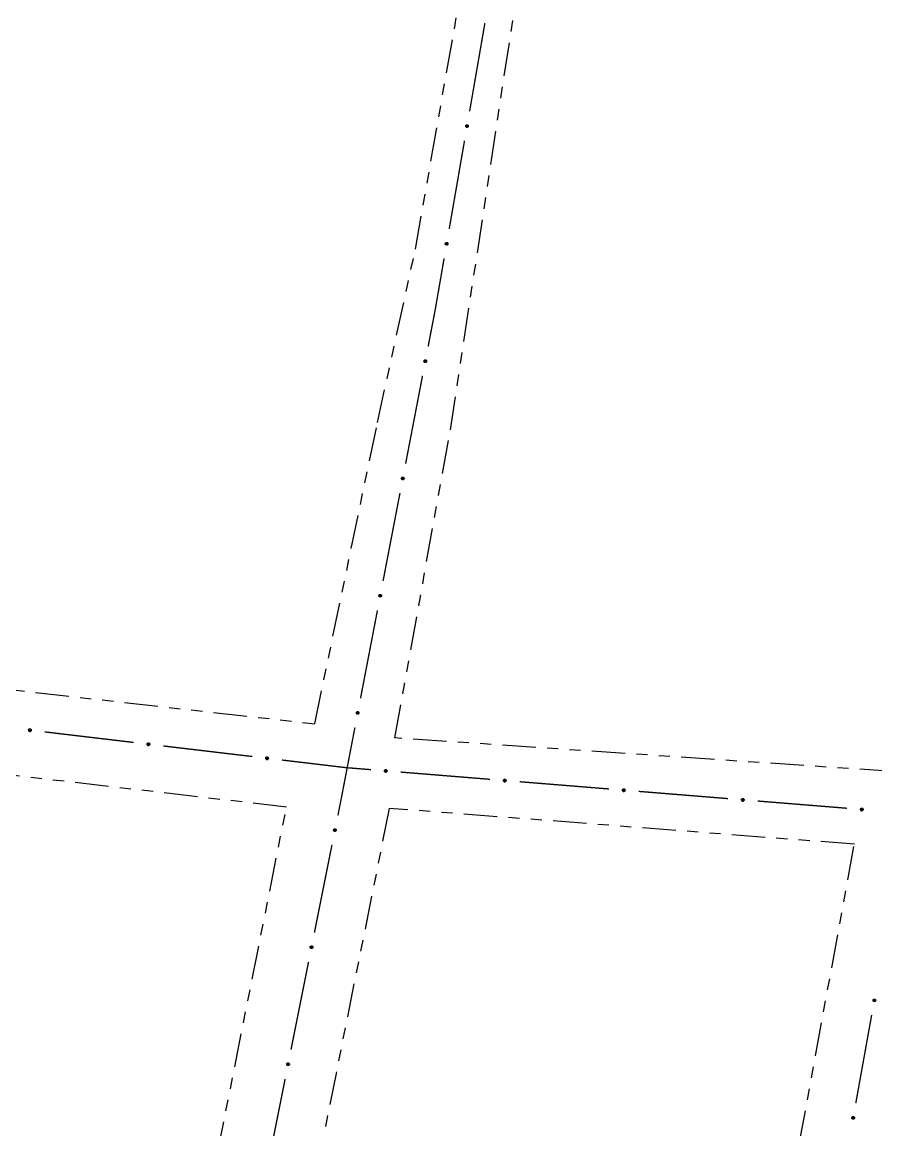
# Model space of a CAD drawing. Extents: x 211453 to 215163, y 4877397 to 4881305.
# Drawn here: x 212447.4 to 212561.8, y 4878372.4 to 4878520.8 of the extents above; entities that cross this region are included whole.
import ezdxf

# ---------------------------------------------------------------- set-up
doc = ezdxf.new("R2010")
doc.units = 0
doc.header["$LTSCALE"] = 1.5
doc.header["$MEASUREMENT"] = 0
doc.linetypes.add('TRACO_25', pattern=[8, 3, -1, 1, -1, 1, -1])
doc.layers.add('SV-EIXO-RUA-N-PAV', color=6, linetype='CONTINUOUS')
doc.layers.add('SV-RUA-NAO-PAV', color=7, linetype='CONTINUOUS')

msp = doc.modelspace()

# ---------------------------------------------------------------- linework, layer by layer
at = {"layer": 'SV-EIXO-RUA-N-PAV', "const_width": 0.18}
for points in [[(212507.38398, 4878508.853004), (212509.433421, 4878520.676701)], [(212504.651393, 4878493.088076), (212506.700833, 4878504.911772)], [(212502.776496, 4878482.271363), (212503.968246, 4878489.146844)], [(212501.828676, 4878477.339618), (212502.772344, 4878482.24976)], [(212502.772344, 4878482.24976), (212502.776496, 4878482.271363)], [(212498.808939, 4878461.627165), (212501.073742, 4878473.411505)], [(212495.789202, 4878445.914712), (212498.054004, 4878457.699052)], [(212492.769465, 4878430.202259), (212495.034267, 4878441.986599)], [(212490.23754, 4878417.028016), (212492.01453, 4878426.274145)], [(212450.450871, 4878425.694861), (212462.367294, 4878424.281048)], [(212466.339435, 4878423.809777), (212478.255858, 4878422.395964)], [(212482.227999, 4878421.924693), (212490.172281, 4878420.982151)], [(212490.172281, 4878420.982151), (212490.849196, 4878420.90184)], [(212490.849196, 4878420.90184), (212494.156679, 4878420.633666)], [(212498.143595, 4878420.310402), (212510.104344, 4878419.340611)], [(212514.09126, 4878419.017348), (212526.052009, 4878418.047557)], [(212530.038925, 4878417.724294), (212541.999673, 4878416.754503)], [(212489.730646, 4878414.493547), (212490.122878, 4878416.454708)], [(212490.122878, 4878416.454708), (212490.23754, 4878417.028016)], [(212545.986589, 4878416.43124), (212557.947338, 4878415.461449)], [(212486.592788, 4878398.804256), (212488.946181, 4878410.571224)], [(212483.45493, 4878383.114965), (212485.808323, 4878394.881934)], [(212561.25945, 4878387.750739), (212559.132916, 4878375.940665)], [(212480.317072, 4878367.425675), (212482.670465, 4878379.192643)]]:
    msp.add_lwpolyline(points, dxfattribs=at)
at = {"layer": 'SV-EIXO-RUA-N-PAV'}
for points in [[(212506.909405, 4878506.759619), (212506.880672, 4878506.799198), (212506.864071, 4878506.839089), (212506.859801, 4878506.876346), (212506.864613, 4878506.910252), (212506.873442, 4878506.944386), (212506.889936, 4878506.976835), (212506.916221, 4878507.008796), (212506.955721, 4878507.037897), (212506.997704, 4878507.052218), (212507.034006, 4878507.058358), (212507.06965, 4878507.055377), (212507.102666, 4878507.046244), (212507.135806, 4878507.027996), (212507.167935, 4878507.001043), (212507.196236, 4878506.960615), (212507.212243, 4878506.921395), (212507.215427, 4878506.88525), (212507.212203, 4878506.849435), (212507.202771, 4878506.814695), (212507.186396, 4878506.782935), (212507.1592, 4878506.750635), (212507.118928, 4878506.723231), (212507.079993, 4878506.706819), (212507.043903, 4878506.703129), (212507.008714, 4878506.707097), (212506.97437, 4878506.715536), (212506.941061, 4878506.730759), (212506.909405, 4878506.759619)], [(212504.176817, 4878490.994691), (212504.148084, 4878491.034269), (212504.131483, 4878491.074161), (212504.127214, 4878491.111417), (212504.132025, 4878491.145324), (212504.140854, 4878491.179457), (212504.157349, 4878491.211907), (212504.183633, 4878491.243868), (212504.223134, 4878491.272969), (212504.265116, 4878491.287289), (212504.301418, 4878491.29343), (212504.337063, 4878491.290448), (212504.370078, 4878491.281315), (212504.403219, 4878491.263067), (212504.435347, 4878491.236114), (212504.463649, 4878491.195687), (212504.479656, 4878491.156467), (212504.482839, 4878491.120322), (212504.479615, 4878491.084507), (212504.470184, 4878491.049767), (212504.453809, 4878491.018007), (212504.426613, 4878490.985707), (212504.386341, 4878490.958302), (212504.347406, 4878490.941891), (212504.311315, 4878490.9382), (212504.276126, 4878490.942169), (212504.241783, 4878490.950608), (212504.208473, 4878490.96583), (212504.176817, 4878490.994691)], [(212501.315989, 4878475.255239), (212501.287983, 4878475.295336), (212501.272113, 4878475.335523), (212501.268524, 4878475.372851), (212501.273953, 4878475.406664), (212501.283403, 4878475.440631), (212501.300487, 4878475.472775), (212501.32735, 4878475.50425), (212501.367375, 4878475.532626), (212501.409612, 4878475.546178), (212501.44602, 4878475.551655), (212501.481604, 4878475.548024), (212501.514447, 4878475.538291), (212501.547249, 4878475.519441), (212501.578881, 4878475.491906), (212501.60644, 4878475.450969), (212501.621729, 4878475.411464), (212501.624252, 4878475.375267), (212501.620375, 4878475.339516), (212501.610312, 4878475.304954), (212501.59336, 4878475.273498), (212501.565579, 4878475.2417), (212501.524814, 4878475.215035), (212501.485586, 4878475.199336), (212501.449434, 4878475.196305), (212501.414323, 4878475.200914), (212501.38014, 4878475.209979), (212501.347114, 4878475.225806), (212501.315989, 4878475.255239)], [(212498.296252, 4878459.542786), (212498.268246, 4878459.582882), (212498.252376, 4878459.62307), (212498.248786, 4878459.660398), (212498.254216, 4878459.694211), (212498.263666, 4878459.728178), (212498.28075, 4878459.760321), (212498.307613, 4878459.791797), (212498.347638, 4878459.820173), (212498.389875, 4878459.833725), (212498.426283, 4878459.839202), (212498.461867, 4878459.835571), (212498.49471, 4878459.825837), (212498.527512, 4878459.806988), (212498.559144, 4878459.779453), (212498.586703, 4878459.738516), (212498.601992, 4878459.69901), (212498.604515, 4878459.662814), (212498.600638, 4878459.627063), (212498.590574, 4878459.592501), (212498.573623, 4878459.561045), (212498.545842, 4878459.529247), (212498.505077, 4878459.502581), (212498.465849, 4878459.486883), (212498.429697, 4878459.483851), (212498.394586, 4878459.488461), (212498.360403, 4878459.497525), (212498.327376, 4878459.513353), (212498.296252, 4878459.542786)], [(212495.276515, 4878443.830333), (212495.248509, 4878443.870429), (212495.232639, 4878443.910617), (212495.229049, 4878443.947945), (212495.234479, 4878443.981758), (212495.243929, 4878444.015725), (212495.261013, 4878444.047868), (212495.287876, 4878444.079344), (212495.327901, 4878444.10772), (212495.370137, 4878444.121272), (212495.406545, 4878444.126749), (212495.44213, 4878444.123118), (212495.474973, 4878444.113384), (212495.507775, 4878444.094534), (212495.539407, 4878444.067), (212495.566966, 4878444.026063), (212495.582254, 4878443.986557), (212495.584778, 4878443.95036), (212495.580901, 4878443.914609), (212495.570837, 4878443.880048), (212495.553886, 4878443.848592), (212495.526105, 4878443.816793), (212495.48534, 4878443.790128), (212495.446112, 4878443.774429), (212495.40996, 4878443.771398), (212495.374849, 4878443.776007), (212495.340666, 4878443.785072), (212495.307639, 4878443.8009), (212495.276515, 4878443.830333)], [(212492.256778, 4878428.11788), (212492.228772, 4878428.157976), (212492.212902, 4878428.198163), (212492.209312, 4878428.235492), (212492.214741, 4878428.269305), (212492.224192, 4878428.303271), (212492.241275, 4878428.335415), (212492.268139, 4878428.36689), (212492.308164, 4878428.395266), (212492.3504, 4878428.408818), (212492.386808, 4878428.414295), (212492.422393, 4878428.410664), (212492.455236, 4878428.400931), (212492.488038, 4878428.382081), (212492.519669, 4878428.354546), (212492.547229, 4878428.313609), (212492.562517, 4878428.274104), (212492.565041, 4878428.237907), (212492.561164, 4878428.202156), (212492.5511, 4878428.167594), (212492.534149, 4878428.136138), (212492.506368, 4878428.10434), (212492.465603, 4878428.077675), (212492.426375, 4878428.061976), (212492.390223, 4878428.058945), (212492.355112, 4878428.063554), (212492.320929, 4878428.072619), (212492.287902, 4878428.088446), (212492.256778, 4878428.11788)], [(212448.33509, 4878426.056739), (212448.373075, 4878426.087548), (212448.412021, 4878426.10626), (212448.448995, 4878426.112517), (212448.483111, 4878426.109527), (212448.517668, 4878426.102537), (212448.550954, 4878426.087802), (212448.584275, 4878426.063266), (212448.615448, 4878426.025379), (212448.631995, 4878425.984223), (212448.640069, 4878425.948301), (212448.638999, 4878425.912549), (212448.631646, 4878425.879092), (212448.615197, 4878425.845022), (212448.590002, 4878425.811497), (212448.551147, 4878425.781073), (212448.51284, 4878425.762991), (212448.476917, 4878425.757877), (212448.44098, 4878425.75918), (212448.405786, 4878425.76674), (212448.373195, 4878425.781391), (212448.339486, 4878425.80682), (212448.309966, 4878425.845568), (212448.291494, 4878425.883569), (212448.285878, 4878425.91941), (212448.287957, 4878425.954761), (212448.294547, 4878425.989507), (212448.307965, 4878426.023583), (212448.33509, 4878426.056739)], [(212464.223654, 4878424.171655), (212464.261639, 4878424.202464), (212464.300584, 4878424.221176), (212464.337559, 4878424.227433), (212464.371674, 4878424.224443), (212464.406232, 4878424.217453), (212464.439517, 4878424.202718), (212464.472839, 4878424.178182), (212464.504012, 4878424.140295), (212464.520558, 4878424.099139), (212464.528632, 4878424.063217), (212464.527563, 4878424.027464), (212464.52021, 4878423.994008), (212464.503761, 4878423.959938), (212464.478566, 4878423.926413), (212464.439711, 4878423.895989), (212464.401403, 4878423.877907), (212464.365481, 4878423.872793), (212464.329544, 4878423.874096), (212464.29435, 4878423.881656), (212464.261759, 4878423.896307), (212464.22805, 4878423.921736), (212464.19853, 4878423.960484), (212464.180058, 4878423.998485), (212464.174442, 4878424.034326), (212464.176521, 4878424.069677), (212464.183111, 4878424.104423), (212464.196529, 4878424.138499), (212464.223654, 4878424.171655)], [(212480.112218, 4878422.286571), (212480.150202, 4878422.31738), (212480.189148, 4878422.336092), (212480.226123, 4878422.342349), (212480.260238, 4878422.339359), (212480.294795, 4878422.332369), (212480.328081, 4878422.317634), (212480.361402, 4878422.293098), (212480.392576, 4878422.255211), (212480.409122, 4878422.214055), (212480.417196, 4878422.178133), (212480.416126, 4878422.14238), (212480.408773, 4878422.108924), (212480.392325, 4878422.074854), (212480.36713, 4878422.041329), (212480.328274, 4878422.010905), (212480.289967, 4878421.992823), (212480.254045, 4878421.987709), (212480.218108, 4878421.989012), (212480.182913, 4878421.996572), (212480.150323, 4878422.011223), (212480.116614, 4878422.036652), (212480.087093, 4878422.0754), (212480.068622, 4878422.113401), (212480.063005, 4878422.149242), (212480.065085, 4878422.184593), (212480.071674, 4878422.219339), (212480.085093, 4878422.253415), (212480.112218, 4878422.286571)], [(212496.015823, 4878420.593366), (212496.052636, 4878420.625566), (212496.090859, 4878420.645713), (212496.127575, 4878420.653341), (212496.161778, 4878420.651621), (212496.196571, 4878420.64592), (212496.230382, 4878420.632434), (212496.264592, 4878420.609153), (212496.297153, 4878420.572452), (212496.315218, 4878420.531939), (212496.324622, 4878420.496343), (212496.324882, 4878420.460575), (212496.318778, 4878420.426868), (212496.303608, 4878420.39221), (212496.279676, 4878420.357772), (212496.241979, 4878420.325924), (212496.204371, 4878420.30643), (212496.168663, 4878420.299984), (212496.132702, 4878420.29995), (212496.097251, 4878420.306196), (212496.064138, 4878420.319626), (212496.029507, 4878420.343784), (212495.998567, 4878420.381407), (212495.978695, 4878420.418695), (212495.97175, 4878420.454303), (212495.972514, 4878420.489707), (212495.977807, 4878420.524673), (212495.989949, 4878420.559225), (212496.015823, 4878420.593366)], [(212511.963488, 4878419.300312), (212512.0003, 4878419.332512), (212512.038523, 4878419.352659), (212512.07524, 4878419.360287), (212512.109443, 4878419.358567), (212512.144236, 4878419.352866), (212512.178047, 4878419.33938), (212512.212257, 4878419.316099), (212512.244818, 4878419.279397), (212512.262883, 4878419.238885), (212512.272287, 4878419.203289), (212512.272547, 4878419.16752), (212512.266443, 4878419.133814), (212512.251272, 4878419.099156), (212512.227341, 4878419.064718), (212512.189644, 4878419.03287), (212512.152035, 4878419.013376), (212512.116328, 4878419.00693), (212512.080367, 4878419.006896), (212512.044916, 4878419.013142), (212512.011803, 4878419.026572), (212511.977172, 4878419.050729), (212511.946231, 4878419.088353), (212511.92636, 4878419.125641), (212511.919415, 4878419.161249), (212511.920179, 4878419.196653), (212511.925472, 4878419.231619), (212511.937614, 4878419.266171), (212511.963488, 4878419.300312)], [(212527.911152, 4878418.007258), (212527.947965, 4878418.039458), (212527.986188, 4878418.059605), (212528.022905, 4878418.067232), (212528.057108, 4878418.065513), (212528.091901, 4878418.059812), (212528.125711, 4878418.046326), (212528.159922, 4878418.023045), (212528.192482, 4878417.986343), (212528.210547, 4878417.945831), (212528.219951, 4878417.910234), (212528.220212, 4878417.874466), (212528.214108, 4878417.840759), (212528.198937, 4878417.806102), (212528.175006, 4878417.771663), (212528.137309, 4878417.739816), (212528.0997, 4878417.720321), (212528.063992, 4878417.713876), (212528.028032, 4878417.713842), (212527.992581, 4878417.720088), (212527.959468, 4878417.733518), (212527.924837, 4878417.757675), (212527.893896, 4878417.795299), (212527.874025, 4878417.832587), (212527.86708, 4878417.868194), (212527.867843, 4878417.903599), (212527.873137, 4878417.938565), (212527.885279, 4878417.973117), (212527.911152, 4878418.007258)], [(212543.858817, 4878416.714203), (212543.89563, 4878416.746404), (212543.933853, 4878416.766551), (212543.97057, 4878416.774178), (212544.004772, 4878416.772458), (212544.039566, 4878416.766758), (212544.073376, 4878416.753271), (212544.107587, 4878416.729991), (212544.140147, 4878416.693289), (212544.158212, 4878416.652777), (212544.167616, 4878416.61718), (212544.167876, 4878416.581412), (212544.161772, 4878416.547705), (212544.146602, 4878416.513048), (212544.12267, 4878416.478609), (212544.084973, 4878416.446762), (212544.047365, 4878416.427267), (212544.011657, 4878416.420822), (212543.975697, 4878416.420788), (212543.940246, 4878416.427033), (212543.907133, 4878416.440463), (212543.872502, 4878416.464621), (212543.841561, 4878416.502245), (212543.821689, 4878416.539533), (212543.814744, 4878416.57514), (212543.815508, 4878416.610544), (212543.820801, 4878416.645511), (212543.832943, 4878416.680063), (212543.858817, 4878416.714203)], [(212559.806482, 4878415.421149), (212559.843295, 4878415.45335), (212559.881518, 4878415.473496), (212559.918234, 4878415.481124), (212559.952437, 4878415.479404), (212559.98723, 4878415.473704), (212560.021041, 4878415.460217), (212560.055251, 4878415.436936), (212560.087812, 4878415.400235), (212560.105877, 4878415.359722), (212560.115281, 4878415.324126), (212560.115541, 4878415.288358), (212560.109437, 4878415.254651), (212560.094267, 4878415.219994), (212560.070335, 4878415.185555), (212560.032638, 4878415.153707), (212559.99503, 4878415.134213), (212559.959322, 4878415.127768), (212559.923361, 4878415.127734), (212559.88791, 4878415.133979), (212559.854797, 4878415.147409), (212559.820166, 4878415.171567), (212559.789226, 4878415.209191), (212559.769354, 4878415.246478), (212559.762409, 4878415.282086), (212559.763173, 4878415.31749), (212559.768466, 4878415.352457), (212559.780608, 4878415.387009), (212559.806482, 4878415.421149)], [(212489.202293, 4878412.413084), (212489.174589, 4878412.45339), (212489.159022, 4878412.493695), (212489.155713, 4878412.53105), (212489.161397, 4878412.564821), (212489.171103, 4878412.598716), (212489.188427, 4878412.63073), (212489.215527, 4878412.662002), (212489.255764, 4878412.690076), (212489.298101, 4878412.70331), (212489.33455, 4878412.708513), (212489.370105, 4878412.704614), (212489.402875, 4878412.694634), (212489.435534, 4878412.675538), (212489.466957, 4878412.647766), (212489.494208, 4878412.606623), (212489.509199, 4878412.567004), (212489.51145, 4878412.530789), (212489.507304, 4878412.495068), (212489.496981, 4878412.460583), (212489.479793, 4878412.429256), (212489.451774, 4878412.397667), (212489.410809, 4878412.371309), (212489.371465, 4878412.355906), (212489.335291, 4878412.353147), (212489.300216, 4878412.35802), (212489.266101, 4878412.367342), (212489.233195, 4878412.383417), (212489.202293, 4878412.413084)], [(212486.064435, 4878396.723793), (212486.036731, 4878396.764099), (212486.021164, 4878396.804405), (212486.017855, 4878396.841759), (212486.023539, 4878396.87553), (212486.033244, 4878396.909425), (212486.050569, 4878396.941439), (212486.077669, 4878396.972712), (212486.117906, 4878397.000786), (212486.160243, 4878397.014019), (212486.196691, 4878397.019222), (212486.232247, 4878397.015324), (212486.265016, 4878397.005343), (212486.297676, 4878396.986247), (212486.329099, 4878396.958475), (212486.35635, 4878396.917332), (212486.371341, 4878396.877713), (212486.373592, 4878396.841498), (212486.369446, 4878396.805777), (212486.359123, 4878396.771292), (212486.341935, 4878396.739965), (212486.313916, 4878396.708376), (212486.272951, 4878396.682018), (212486.233606, 4878396.666615), (212486.197433, 4878396.663856), (212486.162357, 4878396.66873), (212486.128243, 4878396.678051), (212486.095337, 4878396.694127), (212486.064435, 4878396.723793)], [(212561.747672, 4878389.840984), (212561.776146, 4878389.801219), (212561.792487, 4878389.76122), (212561.796513, 4878389.723936), (212561.791481, 4878389.690062), (212561.782429, 4878389.655987), (212561.765723, 4878389.623645), (212561.739231, 4878389.591857), (212561.699541, 4878389.563014), (212561.657466, 4878389.548968), (212561.621125, 4878389.543064), (212561.5855, 4878389.546278), (212561.552545, 4878389.555626), (212561.519525, 4878389.57409), (212561.487573, 4878389.601252), (212561.459536, 4878389.641864), (212561.443785, 4878389.681187), (212561.440837, 4878389.717352), (212561.444295, 4878389.753146), (212561.453953, 4878389.787823), (212561.470534, 4878389.819475), (212561.497941, 4878389.851597), (212561.538391, 4878389.878739), (212561.577432, 4878389.894896), (212561.613545, 4878389.898351), (212561.648708, 4878389.894153), (212561.682996, 4878389.88549), (212561.716205, 4878389.87005), (212561.747672, 4878389.840984)], [(212482.926577, 4878381.034502), (212482.898873, 4878381.074808), (212482.883305, 4878381.115114), (212482.879997, 4878381.152468), (212482.88568, 4878381.186239), (212482.895386, 4878381.220134), (212482.912711, 4878381.252148), (212482.93981, 4878381.283421), (212482.980048, 4878381.311495), (212483.022385, 4878381.324729), (212483.058833, 4878381.329932), (212483.094389, 4878381.326033), (212483.127158, 4878381.316052), (212483.159817, 4878381.296957), (212483.191241, 4878381.269185), (212483.218491, 4878381.228041), (212483.233483, 4878381.188422), (212483.235734, 4878381.152207), (212483.231588, 4878381.116487), (212483.221265, 4878381.082002), (212483.204077, 4878381.050674), (212483.176058, 4878381.019086), (212483.135093, 4878380.992728), (212483.095748, 4878380.977325), (212483.059575, 4878380.974565), (212483.024499, 4878380.979439), (212482.990385, 4878380.98876), (212482.957479, 4878381.004836), (212482.926577, 4878381.034502)], [(212558.912293, 4878374.094218), (212558.940767, 4878374.054453), (212558.957108, 4878374.014454), (212558.961134, 4878373.977171), (212558.956102, 4878373.943296), (212558.94705, 4878373.909221), (212558.930344, 4878373.87688), (212558.903852, 4878373.845091), (212558.864162, 4878373.816248), (212558.822087, 4878373.802202), (212558.785746, 4878373.796299), (212558.750121, 4878373.799513), (212558.717166, 4878373.808861), (212558.684146, 4878373.827325), (212558.652194, 4878373.854487), (212558.624157, 4878373.895098), (212558.608406, 4878373.934422), (212558.605458, 4878373.970586), (212558.608916, 4878374.00638), (212558.618574, 4878374.041057), (212558.635156, 4878374.07271), (212558.662562, 4878374.104832), (212558.703012, 4878374.131973), (212558.742053, 4878374.14813), (212558.778167, 4878374.151585), (212558.813329, 4878374.147387), (212558.847617, 4878374.138724), (212558.880826, 4878374.123285), (212558.912293, 4878374.094218)]]:
    msp.add_lwpolyline(points, close=True, dxfattribs=at)
for points in [[(212506.864071, 4878506.839089), (212506.873442, 4878506.944386)], [(212506.87111, 4878506.821897), (212506.881149, 4878506.95172)], [(212506.880672, 4878506.799198), (212506.889936, 4878506.976835)], [(212506.89463, 4878506.781814), (212506.902231, 4878506.985457)], [(212506.909405, 4878506.759619), (212506.916221, 4878507.008796)], [(212506.927148, 4878506.74571), (212506.937223, 4878507.019553)], [(212506.941061, 4878506.730759), (212506.955721, 4878507.037897)], [(212506.958663, 4878506.727784), (212506.975496, 4878507.040616)], [(212506.97437, 4878506.715536), (212506.997704, 4878507.052218)], [(212506.991109, 4878506.715235), (212507.013248, 4878507.050691)], [(212507.008714, 4878506.707097), (212507.034006, 4878507.058358)], [(212507.027177, 4878506.707599), (212507.054102, 4878507.054688)], [(212507.043903, 4878506.703129), (212507.06965, 4878507.055377)], [(212507.063299, 4878506.708262), (212507.086137, 4878507.047751)], [(212507.079993, 4878506.706819), (212507.102666, 4878507.046244)], [(212507.100819, 4878506.716992), (212507.119462, 4878507.032281)], [(212507.118928, 4878506.723231), (212507.135806, 4878507.027996)], [(212507.138213, 4878506.740978), (212507.151855, 4878507.011432)], [(212507.1592, 4878506.750635), (212507.167935, 4878507.001043)], [(212507.171394, 4878506.772618), (212507.181218, 4878506.973106)], [(212507.186396, 4878506.782935), (212507.196236, 4878506.960615)], [(212507.194699, 4878506.8032), (212507.203626, 4878506.9346)], [(212507.202771, 4878506.814695), (212507.212243, 4878506.921395)], [(212504.131483, 4878491.074161), (212504.140854, 4878491.179457)], [(212504.138523, 4878491.056969), (212504.148562, 4878491.186791)], [(212504.148084, 4878491.034269), (212504.157349, 4878491.211907)], [(212504.162042, 4878491.016886), (212504.169643, 4878491.220529)], [(212504.176817, 4878490.994691), (212504.183633, 4878491.243868)], [(212504.194561, 4878490.980782), (212504.204635, 4878491.254625)], [(212504.208473, 4878490.96583), (212504.223134, 4878491.272969)], [(212504.226075, 4878490.962856), (212504.242908, 4878491.275688)], [(212504.241783, 4878490.950608), (212504.265116, 4878491.287289)], [(212504.258522, 4878490.950307), (212504.280661, 4878491.285763)], [(212504.276126, 4878490.942169), (212504.301418, 4878491.29343)], [(212504.29459, 4878490.942671), (212504.321515, 4878491.28976)], [(212504.311315, 4878490.9382), (212504.337063, 4878491.290448)], [(212504.330711, 4878490.943334), (212504.353549, 4878491.282823)], [(212504.347406, 4878490.941891), (212504.370078, 4878491.281315)], [(212504.368231, 4878490.952064), (212504.386874, 4878491.267352)], [(212504.386341, 4878490.958302), (212504.403219, 4878491.263067)], [(212504.405625, 4878490.976049), (212504.419267, 4878491.246504)], [(212504.426613, 4878490.985707), (212504.435347, 4878491.236114)], [(212504.438807, 4878491.007689), (212504.448631, 4878491.208177)], [(212504.453809, 4878491.018007), (212504.463649, 4878491.195687)], [(212504.462111, 4878491.038272), (212504.471038, 4878491.169672)], [(212504.470184, 4878491.049767), (212504.479656, 4878491.156467)], [(212501.272113, 4878475.335523), (212501.283403, 4878475.440631)], [(212501.278838, 4878475.318206), (212501.291243, 4878475.447823)], [(212501.287983, 4878475.295336), (212501.300487, 4878475.472775)], [(212501.301622, 4878475.2777), (212501.312936, 4878475.48117)], [(212501.315989, 4878475.255239), (212501.32735, 4878475.50425)], [(212501.333476, 4878475.241009), (212501.348545, 4878475.514622)], [(212501.347114, 4878475.225806), (212501.367375, 4878475.532626)], [(212501.364658, 4878475.222511), (212501.387195, 4878475.534984)], [(212501.38014, 4878475.209979), (212501.409612, 4878475.546178)], [(212501.396871, 4878475.209372), (212501.425126, 4878475.544368)], [(212501.414323, 4878475.200914), (212501.44602, 4878475.551655)], [(212501.432793, 4878475.201079), (212501.466046, 4878475.54762)], [(212501.449434, 4878475.196305), (212501.481604, 4878475.548024)], [(212501.468921, 4878475.201083), (212501.497948, 4878475.540099)], [(212501.485586, 4878475.199336), (212501.514447, 4878475.538291)], [(212501.506594, 4878475.209127), (212501.530986, 4878475.524023)], [(212501.524814, 4878475.215035), (212501.547249, 4878475.519441)], [(212501.544419, 4878475.232427), (212501.562993, 4878475.502587)], [(212501.565579, 4878475.2417), (212501.578881, 4878475.491906)], [(212501.578173, 4878475.263456), (212501.591652, 4878475.463732)], [(212501.59336, 4878475.273498), (212501.60644, 4878475.450969)], [(212501.602031, 4878475.293608), (212501.613354, 4878475.424823)], [(212501.610312, 4878475.304954), (212501.621729, 4878475.411464)], [(212498.252376, 4878459.62307), (212498.263666, 4878459.728178)], [(212498.2591, 4878459.605752), (212498.271506, 4878459.73537)], [(212498.268246, 4878459.582882), (212498.28075, 4878459.760321)], [(212498.281885, 4878459.565247), (212498.293199, 4878459.768717)], [(212498.296252, 4878459.542786), (212498.307613, 4878459.791797)], [(212498.313739, 4878459.528556), (212498.328808, 4878459.802169)], [(212498.327376, 4878459.513353), (212498.347638, 4878459.820173)], [(212498.344921, 4878459.510057), (212498.367458, 4878459.822531)], [(212498.360403, 4878459.497525), (212498.389875, 4878459.833725)], [(212498.377133, 4878459.496919), (212498.405389, 4878459.831915)], [(212498.394586, 4878459.488461), (212498.426283, 4878459.839202)], [(212498.413056, 4878459.488626), (212498.446309, 4878459.835166)], [(212498.429697, 4878459.483851), (212498.461867, 4878459.835571)], [(212498.449184, 4878459.48863), (212498.478211, 4878459.827646)], [(212498.465849, 4878459.486883), (212498.49471, 4878459.825837)], [(212498.486856, 4878459.496674), (212498.511249, 4878459.81157)], [(212498.505077, 4878459.502581), (212498.527512, 4878459.806988)], [(212498.524682, 4878459.519973), (212498.543256, 4878459.790134)], [(212498.545842, 4878459.529247), (212498.559144, 4878459.779453)], [(212498.558435, 4878459.551003), (212498.571915, 4878459.751278)], [(212498.573623, 4878459.561045), (212498.586703, 4878459.738516)], [(212498.582294, 4878459.581155), (212498.593617, 4878459.71237)], [(212498.590574, 4878459.592501), (212498.601992, 4878459.69901)], [(212495.232639, 4878443.910617), (212495.243929, 4878444.015725)], [(212495.239363, 4878443.893299), (212495.251769, 4878444.022917)], [(212495.248509, 4878443.870429), (212495.261013, 4878444.047868)], [(212495.262148, 4878443.852793), (212495.273462, 4878444.056264)], [(212495.276515, 4878443.830333), (212495.287876, 4878444.079344)], [(212495.294002, 4878443.816102), (212495.309071, 4878444.089716)], [(212495.307639, 4878443.8009), (212495.327901, 4878444.10772)], [(212495.325184, 4878443.797604), (212495.347721, 4878444.110077)], [(212495.340666, 4878443.785072), (212495.370137, 4878444.121272)], [(212495.357396, 4878443.784466), (212495.385652, 4878444.119462)], [(212495.374849, 4878443.776007), (212495.406545, 4878444.126749)], [(212495.393319, 4878443.776173), (212495.426572, 4878444.122713)], [(212495.40996, 4878443.771398), (212495.44213, 4878444.123118)], [(212495.429446, 4878443.776177), (212495.458474, 4878444.115192)], [(212495.446112, 4878443.774429), (212495.474973, 4878444.113384)], [(212495.467119, 4878443.784221), (212495.491511, 4878444.099117)], [(212495.48534, 4878443.790128), (212495.507775, 4878444.094534)], [(212495.504945, 4878443.80752), (212495.523519, 4878444.077681)], [(212495.526105, 4878443.816793), (212495.539407, 4878444.067)], [(212495.538698, 4878443.83855), (212495.552178, 4878444.038825)], [(212495.553886, 4878443.848592), (212495.566966, 4878444.026063)], [(212495.562557, 4878443.868702), (212495.57388, 4878443.999917)], [(212495.570837, 4878443.880048), (212495.582254, 4878443.986557)], [(212492.212902, 4878428.198163), (212492.224192, 4878428.303271)], [(212492.219626, 4878428.180846), (212492.232032, 4878428.310463)], [(212492.228772, 4878428.157976), (212492.241275, 4878428.335415)], [(212492.24241, 4878428.14034), (212492.253725, 4878428.343811)], [(212492.256778, 4878428.11788), (212492.268139, 4878428.36689)], [(212492.274265, 4878428.103649), (212492.289333, 4878428.377262)], [(212492.287902, 4878428.088446), (212492.308164, 4878428.395266)], [(212492.305447, 4878428.085151), (212492.327984, 4878428.397624)], [(212492.320929, 4878428.072619), (212492.3504, 4878428.408818)], [(212492.337659, 4878428.072013), (212492.365914, 4878428.407008)], [(212492.355112, 4878428.063554), (212492.386808, 4878428.414295)], [(212492.373582, 4878428.063719), (212492.406835, 4878428.41026)], [(212492.390223, 4878428.058945), (212492.422393, 4878428.410664)], [(212492.409709, 4878428.063723), (212492.438737, 4878428.402739)], [(212492.426375, 4878428.061976), (212492.455236, 4878428.400931)], [(212492.447382, 4878428.071768), (212492.471774, 4878428.386663)], [(212492.465603, 4878428.077675), (212492.488038, 4878428.382081)], [(212492.485208, 4878428.095067), (212492.503782, 4878428.365228)], [(212492.506368, 4878428.10434), (212492.519669, 4878428.354546)], [(212492.518961, 4878428.126096), (212492.532441, 4878428.326372)], [(212492.534149, 4878428.136138), (212492.547229, 4878428.313609)], [(212492.542819, 4878428.156248), (212492.554142, 4878428.287464)], [(212492.5511, 4878428.167594), (212492.562517, 4878428.274104)], [(212448.33509, 4878426.056739), (212448.584275, 4878426.063266)], [(212448.356463, 4878426.07268), (212448.560221, 4878426.075987)], [(212448.373075, 4878426.087548), (212448.550954, 4878426.087802)], [(212448.39523, 4878426.09831), (212448.525404, 4878426.095233)], [(212448.412021, 4878426.10626), (212448.517668, 4878426.102537)], [(212448.285878, 4878425.91941), (212448.638999, 4878425.912549)], [(212448.287957, 4878425.954761), (212448.640069, 4878425.948301)], [(212448.289447, 4878425.936351), (212448.63748, 4878425.928037)], [(212448.291494, 4878425.883569), (212448.631646, 4878425.879092)], [(212448.292042, 4878425.900317), (212448.632266, 4878425.895678)], [(212448.294547, 4878425.989507), (212448.631995, 4878425.984223)], [(212448.295142, 4878425.972776), (212448.631302, 4878425.968619)], [(212448.302767, 4878425.863318), (212448.618601, 4878425.861573)], [(212448.305937, 4878426.005848), (212448.619222, 4878426.005779)], [(212448.307965, 4878426.023583), (212448.615448, 4878426.025379)], [(212448.309966, 4878425.845568), (212448.615197, 4878425.845022)], [(212448.322151, 4878426.038276), (212448.59614, 4878426.042869)], [(212448.328719, 4878425.827261), (212448.599516, 4878425.82811)], [(212448.339486, 4878425.80682), (212448.590002, 4878425.811497)], [(212448.362089, 4878425.79582), (212448.562816, 4878425.796738)], [(212448.373195, 4878425.781391), (212448.551147, 4878425.781073)], [(212448.393875, 4878425.774185), (212448.525564, 4878425.772302)], [(212448.405786, 4878425.76674), (212448.51284, 4878425.762991)], [(212464.174442, 4878424.034326), (212464.527563, 4878424.027464)], [(212464.176521, 4878424.069677), (212464.528632, 4878424.063217)], [(212464.17801, 4878424.051267), (212464.526044, 4878424.042953)], [(212464.180058, 4878423.998485), (212464.52021, 4878423.994008)], [(212464.180606, 4878424.015233), (212464.52083, 4878424.010594)], [(212464.183111, 4878424.104423), (212464.520558, 4878424.099139)], [(212464.183706, 4878424.087692), (212464.519866, 4878424.083535)], [(212464.191331, 4878423.978234), (212464.507165, 4878423.976489)], [(212464.1945, 4878424.120764), (212464.507785, 4878424.120695)], [(212464.196529, 4878424.138499), (212464.504012, 4878424.140295)], [(212464.19853, 4878423.960484), (212464.503761, 4878423.959938)], [(212464.210715, 4878424.153192), (212464.484704, 4878424.157785)], [(212464.217283, 4878423.942177), (212464.48808, 4878423.943026)], [(212464.223654, 4878424.171655), (212464.472839, 4878424.178182)], [(212464.22805, 4878423.921736), (212464.478566, 4878423.926413)], [(212464.245026, 4878424.187596), (212464.448785, 4878424.190903)], [(212464.250653, 4878423.910736), (212464.45138, 4878423.911654)], [(212464.261639, 4878424.202464), (212464.439517, 4878424.202718)], [(212464.261759, 4878423.896307), (212464.439711, 4878423.895989)], [(212464.282439, 4878423.889101), (212464.414128, 4878423.887218)], [(212464.283794, 4878424.213226), (212464.413967, 4878424.210149)], [(212464.29435, 4878423.881656), (212464.401403, 4878423.877907)], [(212464.300584, 4878424.221176), (212464.406232, 4878424.217453)], [(212480.063005, 4878422.149242), (212480.416126, 4878422.14238)], [(212480.065085, 4878422.184593), (212480.417196, 4878422.178133)], [(212480.066574, 4878422.166183), (212480.414607, 4878422.157869)], [(212480.068622, 4878422.113401), (212480.408773, 4878422.108924)], [(212480.069169, 4878422.130149), (212480.409394, 4878422.12551)], [(212480.071674, 4878422.219339), (212480.409122, 4878422.214055)], [(212480.07227, 4878422.202608), (212480.408429, 4878422.198451)], [(212480.079895, 4878422.09315), (212480.395729, 4878422.091405)], [(212480.083064, 4878422.23568), (212480.396349, 4878422.235611)], [(212480.085093, 4878422.253415), (212480.392576, 4878422.255211)], [(212480.087093, 4878422.0754), (212480.392325, 4878422.074854)], [(212480.099278, 4878422.268108), (212480.373268, 4878422.272701)], [(212480.105847, 4878422.057093), (212480.376644, 4878422.057942)], [(212480.112218, 4878422.286571), (212480.361402, 4878422.293098)], [(212480.116614, 4878422.036652), (212480.36713, 4878422.041329)], [(212480.13359, 4878422.302512), (212480.337348, 4878422.305819)], [(212480.139217, 4878422.025652), (212480.339943, 4878422.02657)], [(212480.150202, 4878422.31738), (212480.328081, 4878422.317634)], [(212480.150323, 4878422.011223), (212480.328274, 4878422.010905)], [(212480.171002, 4878422.004017), (212480.302692, 4878422.002134)], [(212480.172358, 4878422.328142), (212480.302531, 4878422.325065)], [(212480.182913, 4878421.996572), (212480.289967, 4878421.992823)], [(212480.189148, 4878422.336092), (212480.294795, 4878422.332369)], [(212495.97175, 4878420.454303), (212496.324882, 4878420.460575)], [(212495.972514, 4878420.489707), (212496.324622, 4878420.496343)], [(212495.974687, 4878420.471365), (212496.322788, 4878420.475996)], [(212495.977807, 4878420.524673), (212496.315218, 4878420.531939)], [(212495.97862, 4878420.435452), (212496.318781, 4878420.443465)], [(212495.978695, 4878420.418695), (212496.318778, 4878420.426868)], [(212495.979024, 4878420.507976), (212496.315106, 4878420.51632)], [(212495.988581, 4878420.541426), (212496.301652, 4878420.553005)], [(212495.989949, 4878420.559225), (212496.297153, 4878420.572452)], [(212495.990713, 4878420.398877), (212496.306394, 4878420.408876)], [(212495.998567, 4878420.381407), (212496.303608, 4878420.39221)], [(212496.003579, 4878420.574435), (212496.277208, 4878420.589212)], [(212496.015823, 4878420.593366), (212496.264592, 4878420.609153)], [(212496.017988, 4878420.36381), (212496.288566, 4878420.374727)], [(212496.029507, 4878420.343784), (212496.279676, 4878420.357772)], [(212496.036588, 4878420.610091), (212496.240082, 4878420.620971)], [(212496.052504, 4878420.333631), (212496.253058, 4878420.342012)], [(212496.052636, 4878420.625566), (212496.230382, 4878420.632434)], [(212496.064138, 4878420.319626), (212496.241979, 4878420.325924)], [(212496.074375, 4878420.637145), (212496.204573, 4878420.638909)], [(212496.085072, 4878420.313194), (212496.21674, 4878420.316208)], [(212496.090859, 4878420.645713), (212496.196571, 4878420.64592)], [(212496.097251, 4878420.306196), (212496.204371, 4878420.30643)], [(212511.919415, 4878419.161249), (212512.272547, 4878419.16752)], [(212511.920179, 4878419.196653), (212512.272287, 4878419.203289)], [(212511.922351, 4878419.178311), (212512.270453, 4878419.182942)], [(212511.925472, 4878419.231619), (212512.262883, 4878419.238885)], [(212511.926284, 4878419.142398), (212512.266446, 4878419.150411)], [(212511.92636, 4878419.125641), (212512.266443, 4878419.133814)], [(212511.926689, 4878419.214922), (212512.26277, 4878419.223266)], [(212511.936246, 4878419.248372), (212512.249317, 4878419.259951)], [(212511.937614, 4878419.266171), (212512.244818, 4878419.279397)], [(212511.938378, 4878419.105823), (212512.254059, 4878419.115821)], [(212511.946231, 4878419.088353), (212512.251272, 4878419.099156)], [(212511.951243, 4878419.281381), (212512.224873, 4878419.296158)], [(212511.963488, 4878419.300312), (212512.212257, 4878419.316099)], [(212511.965653, 4878419.070756), (212512.236231, 4878419.081673)], [(212511.977172, 4878419.050729), (212512.227341, 4878419.064718)], [(212511.984252, 4878419.317037), (212512.187747, 4878419.327917)], [(212512.000169, 4878419.040577), (212512.200722, 4878419.048958)], [(212512.0003, 4878419.332512), (212512.178047, 4878419.33938)], [(212512.011803, 4878419.026572), (212512.189644, 4878419.03287)], [(212512.02204, 4878419.344091), (212512.152238, 4878419.345855)], [(212512.032737, 4878419.020139), (212512.164405, 4878419.023154)], [(212512.038523, 4878419.352659), (212512.144236, 4878419.352866)], [(212512.044916, 4878419.013142), (212512.152035, 4878419.013376)], [(212527.86708, 4878417.868194), (212528.220212, 4878417.874466)], [(212527.867843, 4878417.903599), (212528.219951, 4878417.910234)], [(212527.870016, 4878417.885256), (212528.218118, 4878417.889888)], [(212527.873137, 4878417.938565), (212528.210547, 4878417.945831)], [(212527.873949, 4878417.849344), (212528.214111, 4878417.857357)], [(212527.874025, 4878417.832587), (212528.214108, 4878417.840759)], [(212527.874354, 4878417.921868), (212528.210435, 4878417.930212)], [(212527.883911, 4878417.955318), (212528.196982, 4878417.966897)], [(212527.885279, 4878417.973117), (212528.192482, 4878417.986343)], [(212527.886043, 4878417.812769), (212528.201723, 4878417.822767)], [(212527.893896, 4878417.795299), (212528.198937, 4878417.806102)], [(212527.898908, 4878417.988327), (212528.172537, 4878418.003104)], [(212527.911152, 4878418.007258), (212528.159922, 4878418.023045)], [(212527.913317, 4878417.777701), (212528.183896, 4878417.788619)], [(212527.924837, 4878417.757675), (212528.175006, 4878417.771663)], [(212527.931917, 4878418.023982), (212528.135411, 4878418.034863)], [(212527.947833, 4878417.747523), (212528.148387, 4878417.755904)], [(212527.947965, 4878418.039458), (212528.125711, 4878418.046326)], [(212527.959468, 4878417.733518), (212528.137309, 4878417.739816)], [(212527.969705, 4878418.051037), (212528.099903, 4878418.052801)], [(212527.980401, 4878417.727085), (212528.11207, 4878417.730099)], [(212527.986188, 4878418.059605), (212528.091901, 4878418.059812)], [(212527.992581, 4878417.720088), (212528.0997, 4878417.720321)], [(212543.814744, 4878416.57514), (212544.167876, 4878416.581412)], [(212543.815508, 4878416.610544), (212544.167616, 4878416.61718)], [(212543.817681, 4878416.592202), (212544.165782, 4878416.596834)], [(212543.820801, 4878416.645511), (212544.158212, 4878416.652777)], [(212543.821614, 4878416.556289), (212544.161776, 4878416.564303)], [(212543.821689, 4878416.539533), (212544.161772, 4878416.547705)], [(212543.822018, 4878416.628814), (212544.1581, 4878416.637158)], [(212543.831575, 4878416.662264), (212544.144646, 4878416.673843)], [(212543.832943, 4878416.680063), (212544.140147, 4878416.693289)], [(212543.833707, 4878416.519715), (212544.149388, 4878416.529713)], [(212543.841561, 4878416.502245), (212544.146602, 4878416.513048)], [(212543.846573, 4878416.695273), (212544.120202, 4878416.71005)], [(212543.858817, 4878416.714203), (212544.107587, 4878416.729991)], [(212543.860982, 4878416.484647), (212544.13156, 4878416.495565)], [(212543.872502, 4878416.464621), (212544.12267, 4878416.478609)], [(212543.879582, 4878416.730928), (212544.083076, 4878416.741809)], [(212543.895498, 4878416.454469), (212544.096052, 4878416.46285)], [(212543.89563, 4878416.746404), (212544.073376, 4878416.753271)], [(212543.907133, 4878416.440463), (212544.084973, 4878416.446762)], [(212543.917369, 4878416.757982), (212544.047568, 4878416.759747)], [(212543.928066, 4878416.434031), (212544.059735, 4878416.437045)], [(212543.933853, 4878416.766551), (212544.039566, 4878416.766758)], [(212543.940246, 4878416.427033), (212544.047365, 4878416.427267)], [(212559.762409, 4878415.282086), (212560.115541, 4878415.288358)], [(212559.763173, 4878415.31749), (212560.115281, 4878415.324126)], [(212559.765346, 4878415.299148), (212560.113447, 4878415.30378)], [(212559.768466, 4878415.352457), (212560.105877, 4878415.359722)], [(212559.769279, 4878415.263235), (212560.10944, 4878415.271249)], [(212559.769354, 4878415.246478), (212560.109437, 4878415.254651)], [(212559.769683, 4878415.335759), (212560.105765, 4878415.344104)], [(212559.77924, 4878415.36921), (212560.092311, 4878415.380788)], [(212559.780608, 4878415.387009), (212560.087812, 4878415.400235)], [(212559.781372, 4878415.226661), (212560.097053, 4878415.236659)], [(212559.789226, 4878415.209191), (212560.094267, 4878415.219994)], [(212559.794238, 4878415.402219), (212560.067867, 4878415.416995)], [(212559.806482, 4878415.421149), (212560.055251, 4878415.436936)], [(212559.808647, 4878415.191593), (212560.079225, 4878415.20251)], [(212559.820166, 4878415.171567), (212560.070335, 4878415.185555)], [(212559.827247, 4878415.437874), (212560.030741, 4878415.448755)], [(212559.843163, 4878415.161415), (212560.043717, 4878415.169795)], [(212559.843295, 4878415.45335), (212560.021041, 4878415.460217)], [(212559.854797, 4878415.147409), (212560.032638, 4878415.153707)], [(212559.865034, 4878415.464928), (212559.995232, 4878415.466693)], [(212559.875731, 4878415.140977), (212560.007399, 4878415.143991)], [(212559.881518, 4878415.473496), (212559.98723, 4878415.473704)], [(212559.88791, 4878415.133979), (212559.99503, 4878415.134213)], [(212489.266101, 4878412.367342), (212489.298101, 4878412.70331)], [(212489.282827, 4878412.36661), (212489.313601, 4878412.701384)], [(212489.300216, 4878412.35802), (212489.33455, 4878412.708513)], [(212489.318686, 4878412.358046), (212489.354545, 4878412.704327)], [(212489.335291, 4878412.353147), (212489.370105, 4878412.704614)], [(212489.354813, 4878412.357779), (212489.38639, 4878412.696567)], [(212489.159022, 4878412.493695), (212489.171103, 4878412.598716)], [(212489.165616, 4878412.476328), (212489.178996, 4878412.605849)], [(212489.174589, 4878412.45339), (212489.188427, 4878412.63073)], [(212489.188095, 4878412.435652), (212489.20094, 4878412.639032)], [(212489.202293, 4878412.413084), (212489.215527, 4878412.662002)], [(212489.219672, 4878412.398722), (212489.236799, 4878412.672215)], [(212489.233195, 4878412.383417), (212489.255764, 4878412.690076)], [(212489.250714, 4878412.37999), (212489.275602, 4878412.692285)], [(212489.371465, 4878412.355906), (212489.402875, 4878412.694634)], [(212489.392545, 4878412.365539), (212489.419305, 4878412.680243)], [(212489.410809, 4878412.371309), (212489.435534, 4878412.675538)], [(212489.430545, 4878412.388553), (212489.45115, 4878412.658567)], [(212489.451774, 4878412.397667), (212489.466957, 4878412.647766)], [(212489.464531, 4878412.419328), (212489.479516, 4878412.619496)], [(212489.479793, 4878412.429256), (212489.494208, 4878412.606623)], [(212489.488615, 4878412.4493), (212489.500925, 4878412.580426)], [(212489.496981, 4878412.460583), (212489.509199, 4878412.567004)], [(212486.021164, 4878396.804405), (212486.033244, 4878396.909425)], [(212486.027758, 4878396.787037), (212486.041138, 4878396.916558)], [(212486.036731, 4878396.764099), (212486.050569, 4878396.941439)], [(212486.050237, 4878396.746361), (212486.063082, 4878396.949741)], [(212486.064435, 4878396.723793), (212486.077669, 4878396.972712)], [(212486.081814, 4878396.709432), (212486.098941, 4878396.982924)], [(212486.095337, 4878396.694127), (212486.117906, 4878397.000786)], [(212486.112856, 4878396.690699), (212486.137743, 4878397.002994)], [(212486.128243, 4878396.678051), (212486.160243, 4878397.014019)], [(212486.144969, 4878396.677319), (212486.175743, 4878397.012093)], [(212486.162357, 4878396.66873), (212486.196691, 4878397.019222)], [(212486.180828, 4878396.668756), (212486.216687, 4878397.015036)], [(212486.197433, 4878396.663856), (212486.232247, 4878397.015324)], [(212486.216954, 4878396.668488), (212486.248532, 4878397.007276)], [(212486.233606, 4878396.666615), (212486.265016, 4878397.005343)], [(212486.254687, 4878396.676249), (212486.281447, 4878396.990952)], [(212486.272951, 4878396.682018), (212486.297676, 4878396.986247)], [(212486.292687, 4878396.699263), (212486.313292, 4878396.969276)], [(212486.313916, 4878396.708376), (212486.329099, 4878396.958475)], [(212486.326672, 4878396.730037), (212486.341658, 4878396.930206)], [(212486.341935, 4878396.739965), (212486.35635, 4878396.917332)], [(212486.350757, 4878396.760009), (212486.363067, 4878396.891135)], [(212486.359123, 4878396.771292), (212486.371341, 4878396.877713)], [(212561.453953, 4878389.787823), (212561.443785, 4878389.681187)], [(212561.4621, 4878389.799265), (212561.452316, 4878389.667926)], [(212561.470534, 4878389.819475), (212561.459536, 4878389.641864)], [(212561.485603, 4878389.829695), (212561.474472, 4878389.629275)], [(212561.497941, 4878389.851597), (212561.487573, 4878389.601252)], [(212561.518991, 4878389.861118), (212561.503585, 4878389.590758)], [(212561.538391, 4878389.878739), (212561.519525, 4878389.57409)], [(212561.556541, 4878389.884859), (212561.535841, 4878389.569699)], [(212561.577432, 4878389.894896), (212561.552545, 4878389.555626)], [(212561.594117, 4878389.893344), (212561.569064, 4878389.554011)], [(212561.613545, 4878389.898351), (212561.5855, 4878389.546278)], [(212561.630242, 4878389.893772), (212561.601053, 4878389.546865)], [(212561.648708, 4878389.894153), (212561.621125, 4878389.543064)], [(212561.666259, 4878389.8859), (212561.641932, 4878389.550596)], [(212561.682996, 4878389.88549), (212561.657466, 4878389.548968)], [(212561.698623, 4878389.87314), (212561.67975, 4878389.560424)], [(212561.716205, 4878389.87005), (212561.699541, 4878389.563014)], [(212561.73002, 4878389.855008), (212561.718159, 4878389.581237)], [(212561.747672, 4878389.840984), (212561.739231, 4878389.591857)], [(212561.762302, 4878389.818693), (212561.753373, 4878389.615104)], [(212561.776146, 4878389.801219), (212561.765723, 4878389.623645)], [(212561.785559, 4878389.778458), (212561.774674, 4878389.648703)], [(212561.792487, 4878389.76122), (212561.782429, 4878389.655987)], [(212482.883305, 4878381.115114), (212482.895386, 4878381.220134)], [(212482.8899, 4878381.097746), (212482.90328, 4878381.227267)], [(212482.898873, 4878381.074808), (212482.912711, 4878381.252148)], [(212482.912378, 4878381.05707), (212482.925223, 4878381.26045)], [(212482.926577, 4878381.034502), (212482.93981, 4878381.283421)], [(212482.943956, 4878381.020141), (212482.961082, 4878381.293633)], [(212482.957479, 4878381.004836), (212482.980048, 4878381.311495)], [(212482.974998, 4878381.001408), (212482.999885, 4878381.313703)], [(212482.990385, 4878380.98876), (212483.022385, 4878381.324729)], [(212483.007111, 4878380.988028), (212483.037885, 4878381.322802)], [(212483.024499, 4878380.979439), (212483.058833, 4878381.329932)], [(212483.04297, 4878380.979465), (212483.078829, 4878381.325746)], [(212483.059575, 4878380.974565), (212483.094389, 4878381.326033)], [(212483.079096, 4878380.979197), (212483.110674, 4878381.317985)], [(212483.095748, 4878380.977325), (212483.127158, 4878381.316052)], [(212483.116829, 4878380.986958), (212483.143589, 4878381.301661)], [(212483.135093, 4878380.992728), (212483.159817, 4878381.296957)], [(212483.154828, 4878381.009972), (212483.175434, 4878381.279985)], [(212483.176058, 4878381.019086), (212483.191241, 4878381.269185)], [(212483.188814, 4878381.040746), (212483.2038, 4878381.240915)], [(212483.204077, 4878381.050674), (212483.218491, 4878381.228041)], [(212483.212899, 4878381.070718), (212483.225208, 4878381.201844)], [(212483.221265, 4878381.082002), (212483.233483, 4878381.188422)], [(212558.662562, 4878374.104832), (212558.652194, 4878373.854487)], [(212558.683612, 4878374.114352), (212558.668206, 4878373.843992)], [(212558.703012, 4878374.131973), (212558.684146, 4878373.827325)], [(212558.721162, 4878374.138093), (212558.700462, 4878373.822933)], [(212558.742053, 4878374.14813), (212558.717166, 4878373.808861)], [(212558.758738, 4878374.146578), (212558.733685, 4878373.807246)], [(212558.778167, 4878374.151585), (212558.750121, 4878373.799513)], [(212558.794863, 4878374.147006), (212558.765674, 4878373.800099)], [(212558.813329, 4878374.147387), (212558.785746, 4878373.796299)], [(212558.83088, 4878374.139134), (212558.806553, 4878373.80383)], [(212558.847617, 4878374.138724), (212558.822087, 4878373.802202)], [(212558.863244, 4878374.126374), (212558.844371, 4878373.813658)], [(212558.880826, 4878374.123285), (212558.864162, 4878373.816248)], [(212558.894641, 4878374.108243), (212558.88278, 4878373.834472)], [(212558.618574, 4878374.041057), (212558.608406, 4878373.934422)], [(212558.626721, 4878374.0525), (212558.616937, 4878373.921161)], [(212558.635156, 4878374.07271), (212558.624157, 4878373.895098)], [(212558.650224, 4878374.082929), (212558.639093, 4878373.88251)], [(212558.912293, 4878374.094218), (212558.903852, 4878373.845091)], [(212558.926923, 4878374.071928), (212558.917994, 4878373.868339)], [(212558.940767, 4878374.054453), (212558.930344, 4878373.87688)], [(212558.95018, 4878374.031692), (212558.939295, 4878373.901938)], [(212558.957108, 4878374.014454), (212558.94705, 4878373.909221)]]:
    msp.add_lwpolyline(points, dxfattribs=at)
at = {"layer": 'SV-RUA-NAO-PAV', "linetype": 'TRACO_25'}
for points in [[(212493.815407, 4878814.683583, 14.569242), (212491.304447, 4878812.03536, 14.569242), (212489.143992, 4878808.245482, 14.549103), (212488.329561, 4878803.539158, 14.549103), (212477.383431, 4878741.675871, 14.549103), (212468.344047, 4878691.394296, 15.455371), (212431.719904, 4878473.496303, 16.881483), (212425.37692, 4878433.659283, 15.996616), (212486.630449, 4878426.784097, 15.748854), (212495.036884, 4878467.134869, 15.748854), (212500.125455, 4878490.378517, 15.999132), (212517.24898, 4878587.418537, 15.999132), (212522.153326, 4878614.88288, 15.999132), (212528.021297, 4878648.172542, 15.576207), (212548.673638, 4878768.873656, 15.797462), (212548.805543, 4878769.458788, 15.797462), (212551.871043, 4878786.845239, 15.683957), (212555.218251, 4878798.212806, 15.693416), (212557.184246, 4878805.375283, 15.43803), (212557.043006, 4878807.776369, 15.43803)], [(212592.038422, 4878593.818646, 15.901507), (212585.170531, 4878551.04709, 15.750168), (212577.429472, 4878505.096055, 15.535929), (212572.007003, 4878459.40171, 15.624972), (212564.16035, 4878420.379883, 15.624972), (212497.366418, 4878424.889514, 15.996616), (212504.812411, 4878466.152726, 16.1028), (212534.582866, 4878661.712092, 15.797739), (212549.761989, 4878758.8902, 15.788003), (212551.366189, 4878768.178816, 15.788003), (212554.500679, 4878787.437755, 15.702874), (212557.325487, 4878798.454504, 15.608287), (212561.816247, 4878807.3165, 15.504241)], [(212583.192836, 4877907.369287, 11.100478), (212585.542009, 4877921.163022, 11.100478), (212587.520859, 4877933.082888, 10.980526), (212593.285436, 4877965.920477, 11.280406), (212598.811057, 4878005.597516, 12.080086), (212607.196531, 4878045.514631, 12.739821), (212615.963313, 4878094.271057, 12.679845), (212631.094385, 4878174.225223, 13.139661), (212639.380676, 4878219.521908, 13.23962), (212594.705112, 4878230.059586, 13.799397), (212607.194814, 4878299.794473, 14.559092), (212617.641361, 4878347.711023, 14.639059), (212627.329336, 4878404.786821, 15.438739), (212581.719885, 4878407.793073, 15.438739), (212570.071033, 4878408.706619, 15.678642), (212513.883472, 4878096.154489, 16.155893), (212501.610668, 4878099.042583, 16.138195), (212558.952004, 4878410.64277, 15.359512), (212496.616288, 4878415.44944, 15.855038), (212440.837233, 4878137.646026, 14.987868), (212355.76979, 4878090.512134, 14.740106), (212366.775747, 4878161.329648, 14.722408)]]:
    msp.add_polyline3d(points, dxfattribs=at)
msp.add_polyline3d([(212482.84677, 4878415.618307, 16.474445), (212422.787604, 4878422.585233, 16.492142), (212369.955725, 4878112.914881, 16.562931), (212429.003556, 4878145.438552, 16.580629)], close=True, dxfattribs=at)

doc.saveas('drawing.dxf')
